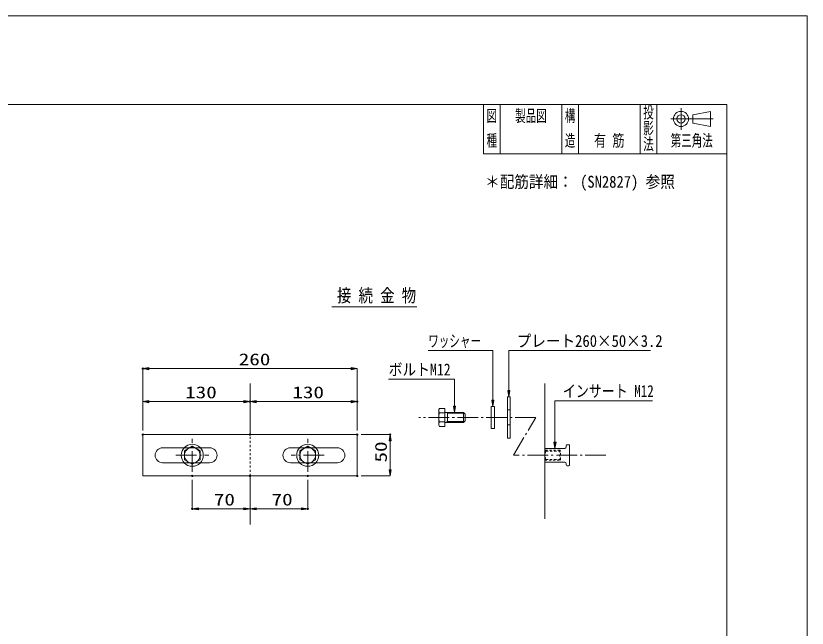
# Model space of a CAD drawing. Units: millimetres, scale not verified, with parts at other scales. Extents: x 0 to 6300, y 0 to 4455.
# Drawn here: x 3421 to 6300, y 2228 to 4455 of the extents above; entities that cross this region are included whole.
import ezdxf
from ezdxf.enums import TextEntityAlignment as Align

# ---------------------------------------------------------------- set-up
doc = ezdxf.new("R2010")
doc.units = ezdxf.units.MM
doc.header["$LTSCALE"] = 10
doc.header["$PDMODE"] = 32
doc.header["$PDSIZE"] = 5
for name, pattern in [('USER1', [10.5, 7.5, -1.125, 0.75, -1.125]), ('USER2', [1.5, 0.75, -0.75]), ('USER3', [0.75, 0.5, -0.25]), ('USER4', [3, 2, -1])]:
    doc.linetypes.add(name, pattern=pattern)
for name, color, linetype, lineweight in [('Defpoints_2', 7, 'Continuous', 13), ('S-1', 2, 'Continuous', 13), ('S-3', 6, 'Continuous', 13), ('S-4', 4, 'USER3', 13), ('S-Dim', 1, 'Continuous', 13), ('S-Txt', 7, 'Continuous', 13), ('TTL-FRAM', 3, 'Continuous', 13), ('TTL-LINE', 2, 'Continuous', 13), ('TTL-TXT', 2, 'Continuous', 13)]:
    doc.layers.add(name, color=color, linetype=linetype, lineweight=lineweight)
doc.styles.add('ＭＳ ゴシック', font='')
doc.styles.get('ＭＳ ゴシック').set_extended_font_data('MS Gothic')

msp = doc.modelspace()

# ---------------------------------------------------------------- hatches: boundary and pattern name
at = {"layer": 'S-Dim'}
for points in [[(3905.36, 3175.29), (3905.36, 3167.79), (3882.86, 3171.54)], [(4640.36, 3175.29), (4640.36, 3167.79), (4662.86, 3171.54)], [(3905.36, 3055.29), (3905.36, 3047.79), (3882.86, 3051.54)], [(4250.36, 3055.29), (4250.36, 3047.79), (4272.86, 3051.54)], [(4295.36, 3055.29), (4295.36, 3047.79), (4272.86, 3051.54)], [(4640.36, 3055.29), (4640.36, 3047.79), (4662.86, 3051.54)], [(4779.11, 2909.04), (4786.61, 2909.04), (4782.86, 2931.54)], [(4779.11, 2804.04), (4786.61, 2804.04), (4782.86, 2781.54)], [(4085.36, 2665.29), (4085.36, 2657.79), (4062.86, 2661.54)], [(4250.36, 2665.29), (4250.36, 2657.79), (4272.86, 2661.54)], [(4295.36, 2665.29), (4295.36, 2657.79), (4272.86, 2661.54)], [(4460.36, 2665.29), (4460.36, 2657.79), (4482.86, 2661.54)]]:
    msp.add_hatch(color=256, dxfattribs=at).paths.add_polyline_path(points)
at = {"layer": 'S-Txt'}
for points in [[(5214.46, 3069.14), (5218.37, 3091.64), (5210.56, 3091.64)], [(5156.44, 3034.34), (5160.35, 3056.84), (5152.54, 3056.84)], [(5017.17, 3012.14), (5021.08, 3034.64), (5013.27, 3034.64)], [(5382.45, 2881.29), (5386.36, 2903.79), (5378.54, 2903.79)]]:
    msp.add_hatch(color=256, dxfattribs=at).paths.add_polyline_path(points)

# ---------------------------------------------------------------- linework, layer by layer
at = {"layer": 'Defpoints_2'}
for p, q in [((6300, 4455), (0, 4455)), ((6300, 0), (6300, 4455))]:
    msp.add_line(p, q, dxfattribs=at)
for p in [(3882.86, 3171.54), (4272.86, 3051.54), (4662.86, 3051.54), (3882.86, 2931.54), (3882.86, 2931.54), (4272.86, 2931.54), (4272.86, 2931.54), (4662.86, 2931.54), (4662.86, 2931.54), (4662.86, 2931.54), (4782.86, 2931.54), (4062.86, 2781.54), (4272.86, 2781.54), (4272.86, 2781.54), (4482.86, 2781.54), (4662.86, 2781.54), (4062.86, 2661.54), (4482.86, 2661.54)]:
    msp.add_point(p, dxfattribs=at)
at = {"layer": 'S-1'}
for p, q in [((4272.86, 2931.54), (4272.86, 3117.54)), ((5345.7, 3117.54), (5345.7, 2625.54)), ((4272.86, 2604.54), (4272.86, 2781.54))]:
    msp.add_line(p, q, dxfattribs=at)
at = {"layer": 'S-1', "color": 1, "linetype": 'USER1', "lineweight": 18}
for p, q in [((4062.86, 2796.54), (4062.86, 2916.54)), ((4482.86, 2796.54), (4482.86, 2916.54))]:
    msp.add_line(p, q, dxfattribs=at)
at = {"layer": 'S-1', "linetype": 'USER2'}
msp.add_line((4272.86, 2781.54), (4272.86, 2931.54), dxfattribs=at)
at = {"layer": 'S-3'}
for p, q in [((5209.66, 3069.14), (5209.66, 2919.14)), ((5219.26, 3069.14), (5209.66, 3069.14)), ((5219.26, 2919.14), (5219.26, 3069.14)), ((4662.86, 2931.54), (3882.86, 2931.54)), ((3882.86, 2931.54), (3882.86, 2781.54)), ((4662.86, 2781.54), (4662.86, 2931.54)), ((5209.66, 2919.14), (5219.26, 2919.14)), ((4125.86, 2883.54), (3954.86, 2883.54)), ((4419.86, 2883.54), (4590.86, 2883.54)), ((3954.86, 2829.54), (4125.86, 2829.54)), ((4590.86, 2829.54), (4419.86, 2829.54)), ((3882.86, 2781.54), (4662.86, 2781.54))]:
    msp.add_line(p, q, dxfattribs=at)
at = {"layer": 'S-3', "linetype": 'USER4'}
for p, q in [((5209.66, 3021.14), (5219.26, 3021.14)), ((5209.66, 2967.14), (5219.26, 2967.14))]:
    msp.add_line(p, q, dxfattribs=at)
at = {"layer": 'S-3'}
for centre, start, end in [((3954.86, 2856.54), 90, 270), ((4125.86, 2856.54), 270, 90), ((4419.86, 2856.54), 90, 270), ((4590.86, 2856.54), 270, 90)]:
    msp.add_arc(centre, 27, start, end, dxfattribs=at)
at = {"layer": 'S-4', "linetype": 'Continuous'}
for p, q in [((4959.65, 3022.64), (4962.19, 3027.05)), ((4962.19, 3027.05), (4981.17, 3027.05)), ((4981.17, 3027.05), (4981.17, 2961.23)), ((5162.44, 3034.34), (5150.44, 3034.34)), ((5150.44, 3034.34), (5150.44, 2953.94)), ((5162.44, 2953.94), (5162.44, 3034.34)), ((4959.65, 3022.64), (4959.65, 2965.64)), ((4962.19, 3010.59), (4981.17, 3010.59)), ((5050.17, 3012.14), (4984.17, 3012.14)), ((4991.67, 3009.3), (4986.75, 3012.14)), ((4991.67, 3012.14), (4991.67, 2976.14)), ((5053.02, 3009.3), (4991.67, 3009.3)), ((5050.17, 3012.14), (5056.17, 3006.14)), ((5050.17, 3012.14), (5050.17, 2976.14)), ((5056.17, 3006.14), (5056.17, 2982.14)), ((4959.65, 2965.64), (4962.19, 2961.23)), ((4962.19, 2977.68), (4981.17, 2977.68)), ((5050.17, 2976.14), (4984.17, 2976.14)), ((4991.67, 2978.98), (4986.75, 2976.14)), ((5053.02, 2978.98), (4991.67, 2978.98)), ((5056.17, 2982.14), (5050.17, 2976.14)), ((4962.19, 2961.23), (4981.17, 2961.23)), ((5150.44, 2953.94), (5162.44, 2953.94)), ((4034.36, 2872.99), (4062.86, 2889.45)), ((4062.86, 2889.45), (4091.36, 2872.99)), ((4482.86, 2889.45), (4454.36, 2872.99)), ((4511.36, 2872.99), (4482.86, 2889.45)), ((5345.7, 2879.79), (5347.2, 2881.29)), ((5345.7, 2833.29), (5345.7, 2879.79)), ((5347.2, 2881.29), (5417.7, 2881.29)), ((5423.7, 2887.29), (5423.7, 2891.79)), ((5426.7, 2894.79), (5432.7, 2894.79)), ((5435.7, 2891.79), (5435.7, 2821.29)), ((4034.36, 2840.08), (4034.36, 2872.99)), ((4091.36, 2872.99), (4091.36, 2840.08)), ((4454.36, 2872.99), (4454.36, 2840.08)), ((4511.36, 2840.08), (4511.36, 2872.99)), ((4062.86, 2823.63), (4034.36, 2840.08)), ((4091.36, 2840.08), (4062.86, 2823.63)), ((4454.36, 2840.08), (4482.86, 2823.63)), ((4482.86, 2823.63), (4511.36, 2840.08)), ((5347.2, 2831.79), (5345.7, 2833.29)), ((5417.7, 2831.79), (5347.2, 2831.79)), ((5423.7, 2821.29), (5423.7, 2825.79)), ((5432.7, 2818.29), (5426.7, 2818.29))]:
    msp.add_line(p, q, dxfattribs=at)
at = {"layer": 'S-4', "linetype": 'USER2'}
for p, q in [((5399.7, 2874.54), (5345.7, 2874.54)), ((5348.54, 2871.7), (5345.7, 2874.54)), ((5402.54, 2871.7), (5348.54, 2871.7)), ((5348.54, 2871.7), (5348.54, 2856.54)), ((5348.54, 2841.38), (5348.54, 2856.54)), ((5402.54, 2871.7), (5399.7, 2874.54)), ((5399.7, 2874.54), (5399.7, 2838.54)), ((5402.54, 2841.38), (5402.54, 2871.7)), ((5348.54, 2841.38), (5345.7, 2838.54)), ((5345.7, 2838.54), (5399.7, 2838.54)), ((5402.54, 2841.38), (5348.54, 2841.38)), ((5399.7, 2838.54), (5402.54, 2841.38))]:
    msp.add_line(p, q, dxfattribs=at)
at = {"layer": 'S-4', "linetype": 'Continuous'}
for centre, radius in [((4062.86, 2856.54), 40.2), ((4062.86, 2856.54), 28.5), ((4482.86, 2856.54), 40.2), ((4482.86, 2856.54), 28.5)]:
    msp.add_circle(centre, radius, dxfattribs=at)
for centre, radius, start, end in [((4974.21, 3018.82), 14.57, 154.38425, 214.38425), ((5014.1, 2994.14), 54.45, 162.41205, 197.58795), ((4984.17, 3015.14), 3, 180, 270), ((4974.21, 2969.46), 14.57, 145.61575, 205.61575), ((4984.17, 2973.14), 3, 90, 180), ((5417.7, 2887.29), 6, 270, 0), ((5426.7, 2891.79), 3, 90, 180), ((5432.7, 2891.79), 3, 0, 90), ((5417.7, 2825.79), 6, 0, 90), ((5426.7, 2821.29), 3, 180, 270), ((5432.7, 2821.29), 3, 270, 0)]:
    msp.add_arc(centre, radius, start, end, dxfattribs=at)
at = {"layer": 'S-Dim'}
for p, q in [((3882.86, 2946.54), (3882.86, 3171.54)), ((4640.36, 3171.54), (3905.36, 3171.54)), ((4662.86, 2946.54), (4662.86, 3171.54)), ((3882.86, 2946.54), (3882.86, 3051.54)), ((3905.36, 3051.54), (4250.36, 3051.54)), ((4272.86, 2946.54), (4272.86, 3051.54)), ((4272.86, 2946.54), (4272.86, 3051.54)), ((4295.36, 3051.54), (4640.36, 3051.54)), ((4662.86, 2946.54), (4662.86, 3051.54)), ((4677.86, 2931.54), (4782.86, 2931.54)), ((4782.86, 2804.04), (4782.86, 2909.04)), ((4062.86, 2766.54), (4062.86, 2661.54)), ((4272.86, 2766.54), (4272.86, 2661.54)), ((4272.86, 2766.54), (4272.86, 2661.54)), ((4482.86, 2766.54), (4482.86, 2661.54)), ((4677.86, 2781.54), (4782.86, 2781.54)), ((4250.36, 2661.54), (4085.36, 2661.54)), ((4295.36, 2661.54), (4460.36, 2661.54))]:
    msp.add_line(p, q, dxfattribs=at)
at = {"layer": 'S-Dim', "linetype": 'USER1'}
for p, q in [((5312.59, 2994.14), (4886.95, 2994.14)), ((5231.72, 2856.54), (5312.59, 2994.14)), ((5567.7, 2856.54), (5231.72, 2856.54))]:
    msp.add_line(p, q, dxfattribs=at)
at = {"layer": 'S-Dim', "linetype": 'USER1', "lineweight": 18}
for p, q in [((4002.86, 2856.54), (4122.86, 2856.54)), ((4542.86, 2856.54), (4422.86, 2856.54))]:
    msp.add_line(p, q, dxfattribs=at)
at = {"layer": 'S-Dim'}
for points in [[(3905.36, 3175.29), (3905.36, 3167.79), (3882.86, 3171.54)], [(4640.36, 3175.29), (4640.36, 3167.79), (4662.86, 3171.54)], [(3905.36, 3055.29), (3905.36, 3047.79), (3882.86, 3051.54)], [(4250.36, 3055.29), (4250.36, 3047.79), (4272.86, 3051.54)], [(4295.36, 3055.29), (4295.36, 3047.79), (4272.86, 3051.54)], [(4640.36, 3055.29), (4640.36, 3047.79), (4662.86, 3051.54)], [(4779.11, 2909.04), (4786.61, 2909.04), (4782.86, 2931.54)], [(4779.11, 2804.04), (4786.61, 2804.04), (4782.86, 2781.54)], [(4085.36, 2665.29), (4085.36, 2657.79), (4062.86, 2661.54)], [(4250.36, 2665.29), (4250.36, 2657.79), (4272.86, 2661.54)], [(4295.36, 2665.29), (4295.36, 2657.79), (4272.86, 2661.54)], [(4460.36, 2665.29), (4460.36, 2657.79), (4482.86, 2661.54)]]:
    msp.add_lwpolyline(points, close=True, dxfattribs=at)
at = {"layer": 'S-Txt'}
for p, q in [((4570.28, 3396.07), (4880.28, 3396.07)), ((4921.29, 3237.07), (5135.19, 3237.07)), ((5146.44, 3237.07), (5135.19, 3237.07)), ((5156.44, 3237.07), (5146.44, 3237.07)), ((5156.44, 3237.07), (5156.44, 3035.84)), ((5214.46, 3237.07), (5214.46, 3070.64)), ((5214.46, 3237.07), (5224.46, 3237.07)), ((5224.46, 3237.07), (5235.71, 3237.07)), ((5235.71, 3237.07), (5730.41, 3237.07)), ((4777.22, 3133.2), (4995.92, 3133.2)), ((5007.17, 3133.2), (4995.92, 3133.2)), ((5017.17, 3133.2), (5007.17, 3133.2)), ((5017.17, 3133.2), (5017.17, 3013.64)), ((5382.45, 3054.69), (5382.45, 2882.79)), ((5382.45, 3054.69), (5392.45, 3054.69)), ((5392.45, 3054.69), (5403.7, 3054.69)), ((5403.7, 3054.69), (5737.6, 3054.69))]:
    msp.add_line(p, q, dxfattribs=at)
for points in [[(5214.46, 3069.14), (5218.37, 3091.64), (5210.56, 3091.64)], [(5156.44, 3034.34), (5160.35, 3056.84), (5152.54, 3056.84)], [(5017.17, 3012.14), (5021.08, 3034.64), (5013.27, 3034.64)], [(5382.45, 2881.29), (5386.36, 2903.79), (5378.54, 2903.79)]]:
    msp.add_lwpolyline(points, close=True, dxfattribs=at)
at = {"layer": 'TTL-FRAM'}
for p, q in [((382.5, 4132.5), (6007.5, 4132.5)), ((5122.5, 4132.5), (5122.5, 3952.5)), ((6007.5, 4132.5), (6007.5, 127.5)), ((5122.5, 3952.5), (5182.5, 3952.5)), ((5182.5, 3952.5), (5407.5, 3952.5)), ((5407.5, 3952.5), (5467.5, 3952.5)), ((5467.5, 3952.5), (5692.5, 3952.5)), ((5692.5, 3952.5), (5467.5, 3952.5)), ((5467.5, 3952.5), (5692.5, 3952.5)), ((5692.5, 3952.5), (5752.5, 3952.5)), ((5752.5, 3952.5), (6007.5, 3952.5))]:
    msp.add_line(p, q, dxfattribs=at)
at = {"layer": 'TTL-LINE'}
for p, q in [((5182.5, 3952.5), (5182.5, 4132.5)), ((5407.5, 3952.5), (5407.5, 4132.5)), ((5467.5, 3952.5), (5467.5, 4132.5)), ((5692.5, 3952.5), (5692.5, 4132.5)), ((5752.5, 3952.5), (5752.5, 4132.5))]:
    msp.add_line(p, q, dxfattribs=at)
at = {"layer": 'TTL-TXT'}
for p, q in [((5840.96, 4040.11), (5840.96, 4118.91)), ((5803.45, 4080), (5958.57, 4080))]:
    msp.add_line(p, q, dxfattribs=at)
at = {"layer": 'TTL-TXT', "color": 3}
for p, q in [((5883.58, 4095.04), (5948.76, 4107.58)), ((5883.58, 4080), (5883.58, 4095.04)), ((5948.76, 4107.58), (5948.76, 4052.42)), ((5883.58, 4064.96), (5883.58, 4080)), ((5948.76, 4052.42), (5883.58, 4064.96))]:
    msp.add_line(p, q, dxfattribs=at)
for radius in [27.58, 15.04]:
    msp.add_circle((5840.96, 4080), radius, dxfattribs=at)

# ---------------------------------------------------------------- texts
at = {"layer": 'S-Dim', "style": 'ＭＳ ゴシック', "width": 1.3}
for s, p in [('260', (4232.06, 3170.71)), ('130', (4037.06, 3050.71)), ('130', (4427.06, 3050.71)), ('70', (4141.46, 2660.71)), ('70', (4351.46, 2660.71))]:
    msp.add_text(s, height=43.3, dxfattribs=at).set_placement(p, align=Align.BOTTOM_LEFT)
msp.add_text('50', height=43.3, rotation=90, dxfattribs=at).set_placement((4783.69, 2830.14), align=Align.BOTTOM_LEFT)
at = {"layer": 'S-Txt', "style": 'ＭＳ ゴシック'}
for s, height, width, p in [('接 続 金 物', 48.11, 0.8, (4588.93, 3399.32)), ('ワッシャー', 43.3, 0.65, (4921.29, 3237.75)), ('プレート260×50×3.2', 43.3, 0.9, (5243.21, 3237.75)), ('ボルトM12', 43.3, 0.85, (4777.22, 3133.87)), ('インサート M12', 43.3, 0.8, (5411.2, 3055.36))]:
    msp.add_text(s, height=height, dxfattribs=dict(at, width=width)).set_placement(p, align=Align.BOTTOM_LEFT)
at = {"layer": 'TTL-TXT', "color": 1, "style": 'ＭＳ ゴシック'}
for s, width, p in [('製品図', 0.65, (5295, 4056.67)), ('有 筋', 0.75, (5580, 3966.67)), ('第三角法', 0.65, (5880, 3966.67)), ('＊配筋詳細： (SN2827) 参照', 0.9, (5473.41, 3816.67))]:
    msp.add_text(s, height=43.3, dxfattribs=dict(at, width=width)).set_placement(p, align=Align.BOTTOM_CENTER)
at = {"layer": 'TTL-TXT', "style": 'ＭＳ ゴシック', "width": 0.65}
for s, p in [('構', (5437.5, 4056.67)), ('投', (5722.5, 4069.53)), ('図', (5152.5, 4056.67)), ('影', (5722.5, 4011.67)), ('種', (5152.5, 3966.67)), ('造', (5437.5, 3966.67)), ('法', (5722.5, 3953.82))]:
    msp.add_text(s, height=43.3, dxfattribs=at).set_placement(p, align=Align.BOTTOM_CENTER)

doc.saveas('drawing.dxf')
